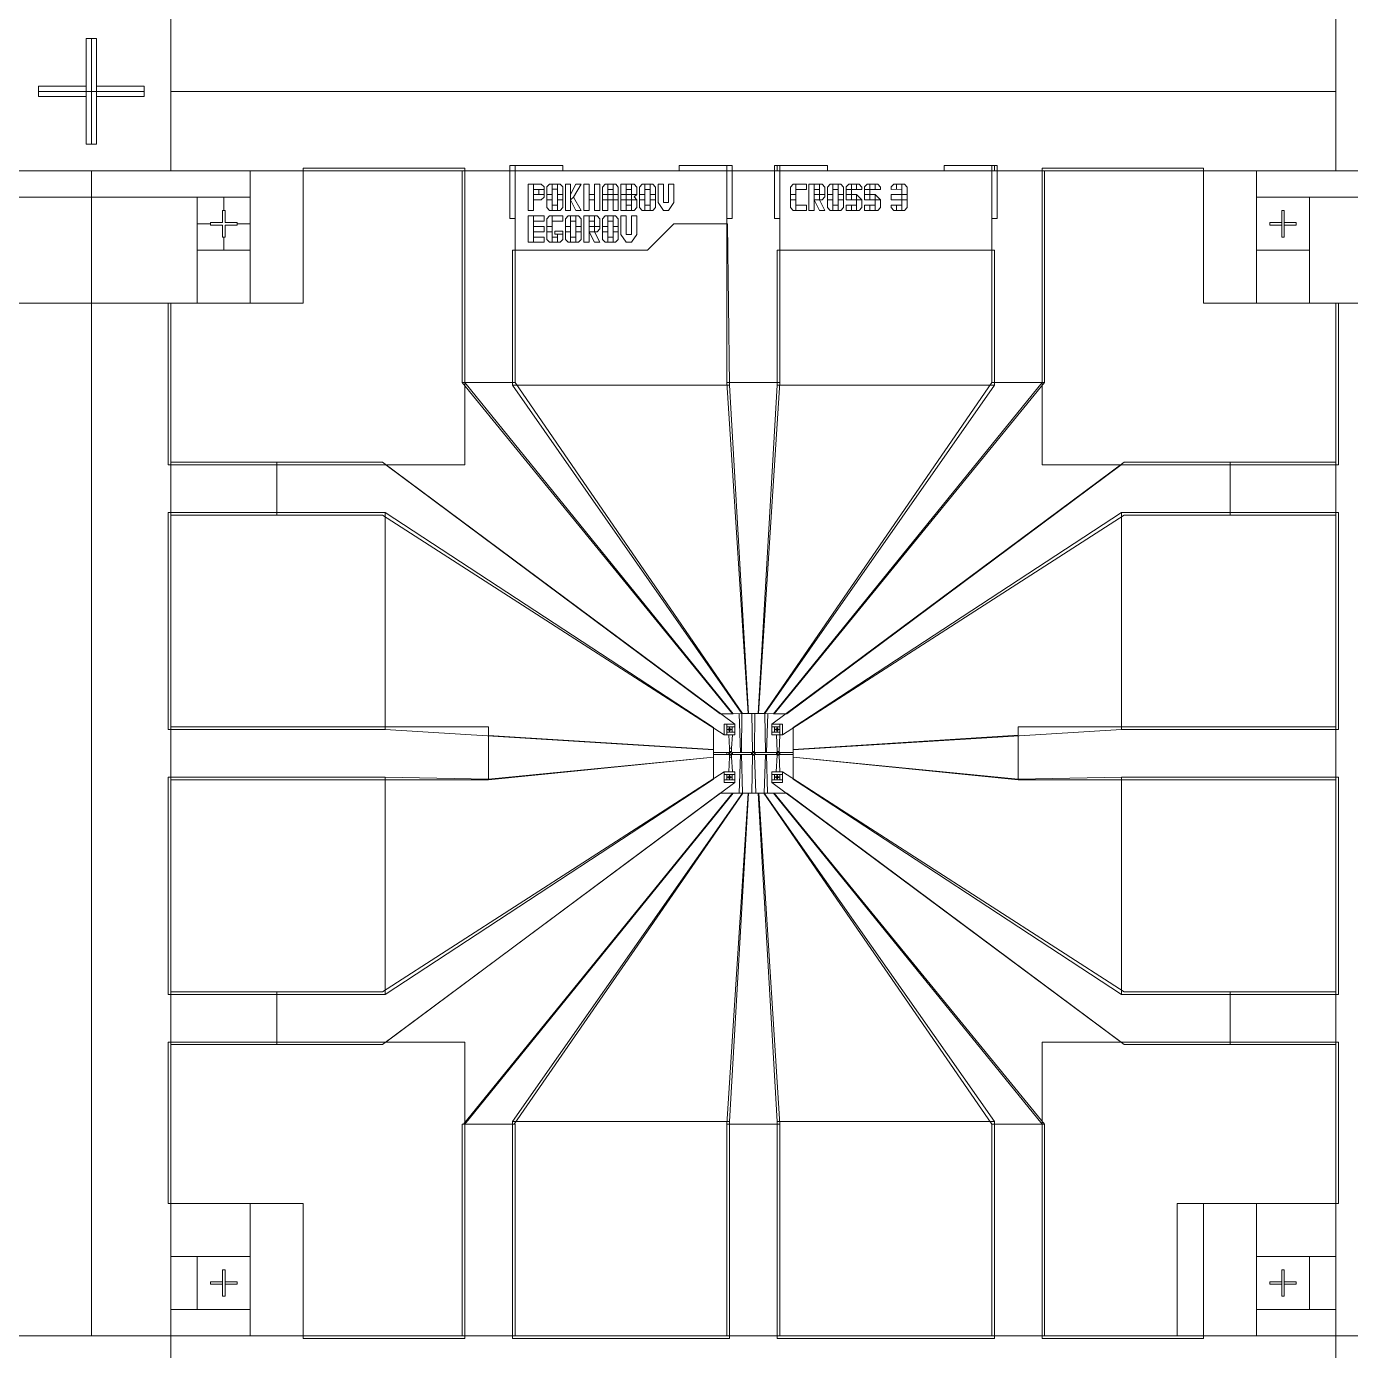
# Model space of a CAD drawing. Header units: millimetres. Extents: x -11355 to -1355, y 1102 to 18602.
# Drawn here: x -6478 to -3978, y 8724 to 11224 of the extents above; entities that cross this region are included whole.
import ezdxf

# ---------------------------------------------------------------- set-up
doc = ezdxf.new("R2010")
doc.units = ezdxf.units.MM
doc.header["$MEASUREMENT"] = 0
doc.layers.add('Etching', color=7, linetype='Continuous')
doc.layers.add('Ohmic', color=7, linetype='Continuous')
doc.layers.add('Mark', color=7, linetype='Continuous', plot=False)

msp = doc.modelspace()

# ---------------------------------------------------------------- linework, layer by layer
at = {"layer": 'Etching', "color": 242, "lineweight": 9}
for points in [[(-6205, 11101.5), (-4005, 11101.5), (-4005, 11251.5), (-6205, 11251.5), (-6205, 11101.5)], [(-6205, 10951.5), (-4005, 10951.5), (-4005, 11101.5), (-6205, 11101.5), (-6205, 10951.5)], [(-6655, 10901.5), (-6355, 10901.5), (-6355, 10951.5), (-6655, 10951.5), (-6655, 10901.5)], [(-6355, 10901.5), (-6055, 10901.5), (-6055, 10951.5), (-6355, 10951.5), (-6355, 10901.5)], [(-6055, 10701.5), (-5955, 10701.5), (-5955, 10951.5), (-6055, 10951.5), (-6055, 10701.5)], [(-5655, 10551.5), (-5555, 10551.5), (-5555, 10951.5), (-5655, 10951.5), (-5655, 10551.5)], [(-5155, 10551.5), (-5055, 10551.5), (-5055, 10951.5), (-5155, 10951.5), (-5155, 10551.5)], [(-4655, 10551.5), (-4555, 10551.5), (-4555, 10951.5), (-4655, 10951.5), (-4655, 10551.5)], [(-4255, 10701.5), (-4155, 10701.5), (-4155, 10951.5), (-4255, 10951.5), (-4255, 10701.5)], [(-4155, 10901.5), (-3855, 10901.5), (-3855, 10951.5), (-4155, 10951.5), (-4155, 10901.5)], [(-6555, 10701.5), (-6355, 10701.5), (-6355, 10901.5), (-6555, 10901.5), (-6555, 10701.5)], [(-6355, 10701.5), (-6155, 10701.5), (-6155, 10901.5), (-6355, 10901.5), (-6355, 10701.5)], [(-4055, 10701.5), (-3855, 10701.5), (-3855, 10901.5), (-4055, 10901.5), (-4055, 10701.5)], [(-6155, 10701.5), (-6055, 10701.5), (-6055, 10801.5), (-6155, 10801.5), (-6155, 10701.5)], [(-4155, 10701.5), (-4055, 10701.5), (-4055, 10801.5), (-4155, 10801.5), (-4155, 10701.5)], [(-6505, 8751.5), (-6355, 8751.5), (-6355, 10701.5), (-6505, 10701.5), (-6505, 8751.5)], [(-6355, 8751.5), (-6205, 8751.5), (-6205, 10701.5), (-6355, 10701.5), (-6355, 8751.5)], [(-4005, 8751.5), (-3855, 8751.5), (-3855, 10701.5), (-4005, 10701.5), (-4005, 8751.5)], [(-5144.303, 9926.332), (-5655, 10551.5), (-5555, 10551.5), (-5125.63, 9926.5), (-5144.303, 9926.332)], [(-5114.921, 9926.501), (-5155, 10551.5), (-5055, 10551.5), (-5095.079, 9926.501), (-5114.921, 9926.501)], [(-5065.697, 9926.332), (-4555, 10551.5), (-4655, 10551.5), (-5084.37, 9926.5), (-5065.697, 9926.332)], [(-6205, 10301.5), (-6005, 10301.5), (-6005, 10401.5), (-6205, 10401.5), (-6205, 10301.5)], [(-5805, 10401.5), (-6005, 10401.5), (-6005, 10301.5), (-5805, 10301.5), (-5160, 9886.5), (-5160, 9906.5), (-5140, 9906.5), (-5805, 10401.5)], [(-4405, 10401.5), (-4205, 10401.5), (-4205, 10301.5), (-4405, 10301.5), (-5050, 9886.5), (-5050, 9906.5), (-5070, 9906.5), (-4405, 10401.5)], [(-4205, 10301.5), (-4005, 10301.5), (-4005, 10401.5), (-4205, 10401.5), (-4205, 10301.5)], [(-5132, 9926.442), (-5126.674, 9926.5), (-5127.692, 9853.416), (-5129.535, 9853.416), (-5132, 9926.442)], [(-5106.911, 9854.819), (-5103.091, 9854.819), (-5102, 9926.501), (-5108, 9926.501), (-5106.911, 9854.819)], [(-5078, 9926.442), (-5083.326, 9926.5), (-5082, 9853.41), (-5080, 9853.41), (-5078, 9926.442)], [(-6205, 9801.5), (-5605, 9801.5), (-5605, 9901.5), (-6205, 9901.5), (-6205, 9801.5)], [(-5160, 9886.5), (-5155, 9886.5), (-5155, 9906.5), (-5160, 9906.5), (-5160, 9886.5)], [(-5155, 9901.5), (-5140, 9901.5), (-5140, 9906.5), (-5155, 9906.5), (-5155, 9901.5)], [(-5145, 9891.5), (-5140, 9891.5), (-5140, 9901.5), (-5145, 9901.5), (-5145, 9891.5)], [(-5070, 9901.5), (-5055, 9901.5), (-5055, 9906.5), (-5070, 9906.5), (-5070, 9901.5)], [(-5070, 9891.5), (-5065, 9891.5), (-5065, 9901.5), (-5070, 9901.5), (-5070, 9891.5)], [(-5055, 9886.5), (-5050, 9886.5), (-5050, 9906.5), (-5055, 9906.5), (-5055, 9886.5)], [(-4605, 9801.5), (-4005, 9801.5), (-4005, 9901.5), (-4605, 9901.5), (-4605, 9801.5)], [(-5180.011, 9858.92), (-5180, 9844.148), (-5605, 9801.5), (-5605, 9885.126), (-5180.011, 9858.92)], [(-5155, 9886.5), (-5140, 9886.5), (-5140, 9891.5), (-5155, 9891.5), (-5155, 9886.5)], [(-5144.656, 9886.499), (-5151.515, 9886.499), (-5149.927, 9861.5), (-5146.107, 9861.5), (-5144.656, 9886.499)], [(-5070, 9886.5), (-5055, 9886.5), (-5055, 9891.5), (-5070, 9891.5), (-5070, 9886.5)], [(-5061.342, 9886.5), (-5055, 9886.5), (-5056.41, 9854.819), (-5060.23, 9854.819), (-5061.342, 9886.5)], [(-5030.001, 9858.687), (-5030.002, 9844.147), (-4605, 9801.5), (-4605, 9886.121), (-5030.001, 9858.687)], [(-5180.011, 9849.591), (-5155.017, 9849.59), (-5155.017, 9853.41), (-5180.011, 9853.411), (-5180.011, 9849.591)], [(-5155.017, 9849.59), (-5151.337, 9849.59), (-5151.337, 9853.41), (-5155.017, 9853.41), (-5155.017, 9849.59)], [(-5151.337, 9849.591), (-5149.43, 9851.497), (-5149.927, 9852.001), (-5151.337, 9853.411), (-5151.337, 9849.591)], [(-5149.927, 9854.819), (-5146.107, 9854.819), (-5146.107, 9861.5), (-5149.927, 9861.5), (-5149.927, 9854.819)], [(-5148.517, 9853.409), (-5148.016, 9852.912), (-5146.107, 9854.819), (-5149.927, 9854.819), (-5148.517, 9853.409)], [(-5149.927, 9848.181), (-5146.107, 9848.181), (-5147.516, 9849.59), (-5148.02, 9850.087), (-5149.927, 9848.181)], [(-5146.107, 9851.001), (-5144.697, 9849.591), (-5144.697, 9853.411), (-5146.606, 9851.501), (-5146.107, 9851.001)], [(-5144.697, 9853.41), (-5108.321, 9853.41), (-5108.321, 9849.59), (-5144.697, 9849.59), (-5144.697, 9853.41)], [(-5108.321, 9849.59), (-5106.413, 9851.498), (-5106.911, 9852), (-5108.321, 9853.41), (-5108.321, 9849.59)], [(-5105.501, 9853.408), (-5105, 9852.911), (-5103.091, 9854.818), (-5106.911, 9854.818), (-5105.501, 9853.408)], [(-5106.911, 9848.18), (-5103.091, 9848.18), (-5104.491, 9849.576), (-5105.01, 9850.095), (-5106.911, 9848.18)], [(-5103.091, 9851), (-5101.681, 9849.59), (-5101.681, 9853.41), (-5103.597, 9851.508), (-5103.091, 9851)], [(-5101.681, 9849.59), (-5061.64, 9849.59), (-5061.64, 9853.41), (-5101.681, 9853.41), (-5101.681, 9849.59)], [(-5061.64, 9853.409), (-5059.73, 9851.5), (-5060.23, 9851), (-5061.64, 9849.59), (-5061.64, 9853.409)], [(-5060.229, 9854.819), (-5058.322, 9852.911), (-5057.82, 9853.409), (-5056.41, 9854.819), (-5060.229, 9854.819)], [(-5058.816, 9849.585), (-5060.226, 9848.176), (-5056.406, 9848.176), (-5058.317, 9850.086), (-5058.816, 9849.585)], [(-5056.41, 9852), (-5056.907, 9851.499), (-5055, 9849.59), (-5055, 9853.41), (-5056.41, 9852)], [(-5030.001, 9849.584), (-5055, 9849.59), (-5055, 9853.41), (-5030.002, 9853.41), (-5030.001, 9849.584)], [(-5144.656, 9816.5), (-5151.515, 9816.5), (-5149.927, 9844.5), (-5146.107, 9844.5), (-5144.656, 9816.5)], [(-5146.107, 9844.5), (-5149.927, 9844.5), (-5149.927, 9848.18), (-5146.107, 9848.18), (-5146.107, 9844.5)], [(-5131.605, 9776.56), (-5125.63, 9776.5), (-5127.494, 9849.587), (-5129.425, 9849.587), (-5131.605, 9776.56)], [(-5106.911, 9848.18), (-5103.091, 9848.18), (-5100.511, 9776.501), (-5108.032, 9776.501), (-5106.911, 9848.18)], [(-5078.249, 9776.561), (-5084.37, 9776.5), (-5082, 9849.589), (-5079.999, 9849.59), (-5078.249, 9776.561)], [(-5061.711, 9816.5), (-5055.034, 9816.5), (-5056.41, 9848.18), (-5060.23, 9848.18), (-5061.711, 9816.5)], [(-5805, 9301.5), (-6005, 9301.5), (-6005, 9401.5), (-5805, 9401.5), (-5160, 9816.5), (-5160, 9796.5), (-5140, 9796.5), (-5805, 9301.5)], [(-5160, 9811.5), (-5140, 9811.5), (-5140, 9816.5), (-5160, 9816.5), (-5160, 9811.5)], [(-5160, 9801.5), (-5155, 9801.5), (-5155, 9811.5), (-5160, 9811.5), (-5160, 9801.5)], [(-5160, 9796.5), (-5140, 9796.5), (-5140, 9801.5), (-5160, 9801.5), (-5160, 9796.5)], [(-5145, 9801.5), (-5140, 9801.5), (-5140, 9811.5), (-5145, 9811.5), (-5145, 9801.5)], [(-5070, 9811.5), (-5050, 9811.5), (-5050, 9816.5), (-5070, 9816.5), (-5070, 9811.5)], [(-4405, 9301.5), (-4205, 9301.5), (-4205, 9401.5), (-4405, 9401.5), (-5050, 9816.5), (-5050, 9796.5), (-5070, 9796.5), (-4405, 9301.5)], [(-5070, 9801.5), (-5065, 9801.5), (-5065, 9811.5), (-5070, 9811.5), (-5070, 9801.5)], [(-5070, 9796.5), (-5050, 9796.5), (-5050, 9801.5), (-5070, 9801.5), (-5070, 9796.5)], [(-5055, 9801.5), (-5050, 9801.5), (-5050, 9811.5), (-5055, 9811.5), (-5055, 9801.5)], [(-5144.303, 9776.668), (-5652.605, 9151.5), (-5556.832, 9151.5), (-5124.63, 9776.5), (-5144.303, 9776.668)], [(-5115, 9776.5), (-5155, 9151.5), (-5055, 9151.5), (-5095, 9776.501), (-5115, 9776.5)], [(-5065.697, 9776.668), (-4555, 9151.5), (-4655, 9151.5), (-5085.37, 9776.5), (-5065.697, 9776.668)], [(-6205, 9301.5), (-6005, 9301.5), (-6005, 9401.5), (-6205, 9401.5), (-6205, 9301.5)], [(-4205, 9301.5), (-4005, 9301.5), (-4005, 9401.5), (-4205, 9401.5), (-4205, 9301.5)], [(-5655, 8751.5), (-5555, 8751.5), (-5555, 9151.5), (-5655, 9151.5), (-5655, 8751.5)], [(-5155, 8751.5), (-5055, 8751.5), (-5055, 9151.5), (-5155, 9151.5), (-5155, 8751.5)], [(-4655, 8751.5), (-4555, 8751.5), (-4555, 9151.5), (-4655, 9151.5), (-4655, 8751.5)], [(-6205, 8901.5), (-6055, 8901.5), (-6055, 9001.5), (-6205, 9001.5), (-6205, 8901.5)], [(-6055, 8751.5), (-5955, 8751.5), (-5955, 9001.5), (-6055, 9001.5), (-6055, 8751.5)], [(-4305, 8751.5), (-4155, 8751.5), (-4155, 9001.5), (-4305, 9001.5), (-4305, 8751.5)], [(-4155, 8901.5), (-4005, 8901.5), (-4005, 9001.5), (-4155, 9001.5), (-4155, 8901.5)], [(-6205, 8801.5), (-6155, 8801.5), (-6155, 8901.5), (-6205, 8901.5), (-6205, 8801.5)], [(-4055, 8801.5), (-4005, 8801.5), (-4005, 8901.5), (-4055, 8901.5), (-4055, 8801.5)], [(-6205, 8751.5), (-6055, 8751.5), (-6055, 8801.5), (-6205, 8801.5), (-6205, 8751.5)], [(-4155, 8751.5), (-4005, 8751.5), (-4005, 8801.5), (-4155, 8801.5), (-4155, 8751.5)], [(-6205, 8601.5), (-4005, 8601.5), (-4005, 8751.5), (-6205, 8751.5), (-6205, 8601.5)]]:
    msp.add_lwpolyline(points, dxfattribs=at)
at = {"layer": 'Mark', "color": 250, "lineweight": 9}
for points in [[(-6155, 10901.5), (-6105, 10901.5), (-6105, 10876.5), (-6107.5, 10876.5), (-6107.5, 10854), (-6130, 10854), (-6130, 10851.5), (-6155, 10851.5), (-6155, 10901.5)], [(-6055, 10901.5), (-6105, 10901.5), (-6105, 10876.5), (-6102.5, 10876.5), (-6102.5, 10854), (-6080, 10854), (-6080, 10851.5), (-6055, 10851.5), (-6055, 10901.5)], [(-6155, 10801.5), (-6105, 10801.5), (-6105, 10826.5), (-6107.5, 10826.5), (-6107.5, 10849), (-6130, 10849), (-6130, 10851.5), (-6155, 10851.5), (-6155, 10801.5)], [(-6055, 10801.5), (-6105, 10801.5), (-6105, 10826.5), (-6102.5, 10826.5), (-6102.5, 10849), (-6080, 10849), (-6080, 10851.5), (-6055, 10851.5), (-6055, 10801.5)]]:
    msp.add_lwpolyline(points, dxfattribs=at)
at = {"layer": 'Ohmic', "color": 114, "lineweight": 9}
for points in [[(-6365, 11101.5), (-6355, 11101.5), (-6355, 11201.5), (-6365, 11201.5), (-6365, 11101.5)], [(-6355, 11101.5), (-6345, 11101.5), (-6345, 11201.5), (-6355, 11201.5), (-6355, 11101.5)], [(-6455, 11111.5), (-6455, 11101.5), (-6365, 11101.5), (-6365, 11111.5), (-6455, 11111.5)], [(-6455, 11091.5), (-6455, 11101.5), (-6365, 11101.5), (-6365, 11091.5), (-6455, 11091.5)], [(-6365, 11001.5), (-6355, 11001.5), (-6355, 11101.5), (-6365, 11101.5), (-6365, 11001.5)], [(-6355, 11001.5), (-6345, 11001.5), (-6345, 11101.5), (-6355, 11101.5), (-6355, 11001.5)], [(-6255, 11111.5), (-6255, 11101.5), (-6345, 11101.5), (-6345, 11111.5), (-6255, 11111.5)], [(-6255, 11091.5), (-6255, 11101.5), (-6345, 11101.5), (-6345, 11091.5), (-6255, 11091.5)], [(-6210, 10396.5), (-5650, 10396.5), (-5650, 10956.5), (-5955, 10956.5), (-5955, 10701.5), (-6210, 10701.5), (-6210, 10396.5)], [(-5565, 10861.5), (-5555, 10861.5), (-5555, 10961.5), (-5565, 10961.5), (-5565, 10861.5)], [(-5465, 10951.5), (-5465, 10961.5), (-5555, 10961.5), (-5555, 10951.5), (-5465, 10951.5)], [(-5245, 10951.5), (-5245, 10961.5), (-5155, 10961.5), (-5155, 10951.5), (-5245, 10951.5)], [(-5155, 10861.5), (-5145, 10861.5), (-5145, 10961.5), (-5155, 10961.5), (-5155, 10861.5)], [(-5065, 10861.5), (-5055, 10861.5), (-5055, 10961.5), (-5065, 10961.5), (-5065, 10861.5)], [(-4965, 10951.5), (-4965, 10961.5), (-5060, 10961.5), (-5060, 10951.5), (-4965, 10951.5)], [(-4745, 10951.5), (-4745, 10961.5), (-4650, 10961.5), (-4650, 10951.5), (-4745, 10951.5)], [(-4655, 10861.5), (-4645, 10861.5), (-4645, 10961.5), (-4655, 10961.5), (-4655, 10861.5)], [(-4000, 10396.5), (-4560, 10396.5), (-4560, 10956.5), (-4255, 10956.5), (-4255, 10701.5), (-4000, 10701.5), (-4000, 10396.5)], [(-5530, 10876.5), (-5520, 10876.5), (-5520, 10926.5), (-5530, 10926.5), (-5530, 10876.5)], [(-5520, 10926.5), (-5520, 10916.5), (-5500, 10916.5), (-5500, 10921.484), (-5505.597, 10926.5), (-5520, 10926.5)], [(-5495, 10906.516), (-5485, 10906.516), (-5485, 10926.516), (-5489.984, 10926.516), (-5495, 10920.919), (-5495, 10906.516)], [(-5485, 10916.516), (-5475, 10916.516), (-5475, 10926.516), (-5485, 10926.516), (-5485, 10916.516)], [(-5465, 10906.516), (-5475, 10906.516), (-5475, 10926.516), (-5470.016, 10926.516), (-5465, 10920.919), (-5465, 10906.516)], [(-5460, 10876.5), (-5450, 10876.5), (-5450, 10926.5), (-5460, 10926.5), (-5460, 10876.5)], [(-5450, 10906.5), (-5440, 10926.5), (-5430, 10926.5), (-5444.433, 10901.5), (-5450, 10896.5), (-5450, 10906.5)], [(-5425, 10876.5), (-5415, 10876.5), (-5415, 10926.5), (-5425, 10926.5), (-5425, 10876.5)], [(-5405, 10876.5), (-5395, 10876.5), (-5395, 10926.5), (-5405, 10926.5), (-5405, 10876.5)], [(-5390, 10906.5), (-5380, 10906.5), (-5380, 10926.5), (-5384.984, 10926.5), (-5390, 10920.903), (-5390, 10906.5)], [(-5380, 10916.5), (-5370, 10916.5), (-5370, 10926.5), (-5380, 10926.5), (-5380, 10916.5)], [(-5360, 10906.5), (-5370, 10906.5), (-5370, 10926.5), (-5365.016, 10926.5), (-5360, 10920.903), (-5360, 10906.5)], [(-5355, 10906.5), (-5345, 10906.5), (-5345, 10926.5), (-5355, 10926.5), (-5355, 10906.5)], [(-5345, 10916.5), (-5335, 10916.5), (-5335, 10926.5), (-5345, 10926.5), (-5345, 10916.5)], [(-5325, 10906.5), (-5335, 10906.5), (-5335, 10926.5), (-5330.016, 10926.5), (-5325, 10920.903), (-5325, 10906.5)], [(-5320, 10906.5), (-5310, 10906.5), (-5310, 10926.5), (-5314.984, 10926.5), (-5320, 10920.903), (-5320, 10906.5)], [(-5310, 10916.5), (-5300, 10916.5), (-5300, 10926.5), (-5310, 10926.5), (-5310, 10916.5)], [(-5290, 10906.5), (-5300, 10906.5), (-5300, 10926.5), (-5295.016, 10926.5), (-5290, 10920.903), (-5290, 10906.5)], [(-5265, 10876.5), (-5275, 10876.5), (-5285, 10891.405), (-5285, 10926.5), (-5275, 10926.5), (-5275, 10891.405), (-5265, 10891.405), (-5265, 10926.5), (-5255, 10926.5), (-5255, 10891.405), (-5265, 10876.5)], [(-5035, 10906.5), (-5025, 10906.5), (-5025, 10926.5), (-5029.984, 10926.5), (-5035, 10920.903), (-5035, 10906.5)], [(-5025, 10916.5), (-5005, 10916.5), (-5005, 10926.5), (-5025, 10926.5), (-5025, 10916.5)], [(-5000, 10876.5), (-4990, 10876.5), (-4990, 10926.5), (-5000, 10926.5), (-5000, 10876.5)], [(-4990, 10926.5), (-4980, 10926.5), (-4980, 10916.5), (-4990, 10916.5), (-4990, 10926.5)], [(-4970, 10906.5), (-4980, 10906.5), (-4980, 10926.5), (-4975.016, 10926.5), (-4970, 10920.903), (-4970, 10906.5)], [(-4965, 10906.5), (-4955, 10906.5), (-4955, 10926.5), (-4959.984, 10926.5), (-4965, 10920.903), (-4965, 10906.5)], [(-4955, 10916.5), (-4945, 10916.5), (-4945, 10926.5), (-4955, 10926.5), (-4955, 10916.5)], [(-4935, 10906.5), (-4945, 10906.5), (-4945, 10926.5), (-4940.016, 10926.5), (-4935, 10920.903), (-4935, 10906.5)], [(-4929.975, 10916.5), (-4920, 10916.536), (-4920, 10926.536), (-4924.984, 10926.536), (-4930, 10920.939), (-4929.975, 10916.5)], [(-4920, 10916.5), (-4910, 10916.5), (-4910, 10926.5), (-4920, 10926.5), (-4920, 10916.5)], [(-4900.025, 10916.464), (-4910, 10916.5), (-4910, 10926.5), (-4905.016, 10926.5), (-4900, 10920.903), (-4900.025, 10916.464)], [(-4894.975, 10916.5), (-4885, 10916.536), (-4885, 10926.536), (-4889.984, 10926.536), (-4895, 10920.939), (-4894.975, 10916.5)], [(-4885, 10916.5), (-4875, 10916.5), (-4875, 10926.5), (-4885, 10926.5), (-4885, 10916.5)], [(-4865.025, 10916.464), (-4875, 10916.5), (-4875, 10926.5), (-4870.016, 10926.5), (-4865, 10920.903), (-4865.025, 10916.464)], [(-4844.542, 10916.5), (-4834.567, 10916.536), (-4834.567, 10926.536), (-4839.551, 10926.536), (-4844.567, 10920.939), (-4844.542, 10916.5)], [(-4824.542, 10926.5), (-4834.567, 10926.536), (-4834.567, 10916.536), (-4824.542, 10916.5), (-4824.542, 10926.5)], [(-4814.542, 10906.5), (-4824.542, 10906.5), (-4824.542, 10926.5), (-4819.558, 10926.5), (-4814.542, 10920.903), (-4814.542, 10906.5)], [(-5520, 10896.5), (-5520, 10906.5), (-5500, 10906.5), (-5500, 10901.516), (-5505.597, 10896.5), (-5520, 10896.5)], [(-5510, 10906.5), (-5510, 10916.5), (-5500, 10916.5), (-5500, 10906.5), (-5510, 10906.5)], [(-5495, 10896.516), (-5485, 10896.516), (-5485, 10906.516), (-5495, 10906.516), (-5495, 10896.516)], [(-5475, 10896.516), (-5465, 10896.516), (-5465, 10906.516), (-5475, 10906.516), (-5475, 10896.516)], [(-5450, 10896.5), (-5440, 10876.5), (-5430, 10876.5), (-5444.433, 10901.5), (-5450, 10896.5)], [(-5415, 10896.5), (-5405, 10896.5), (-5405, 10906.5), (-5415, 10906.5), (-5415, 10896.5)], [(-5390, 10896.5), (-5380, 10896.5), (-5380, 10906.5), (-5390, 10906.5), (-5390, 10896.5)], [(-5380, 10896.5), (-5370, 10896.5), (-5370, 10906.5), (-5380, 10906.5), (-5380, 10896.5)], [(-5370, 10896.5), (-5360, 10896.5), (-5360, 10906.5), (-5370, 10906.5), (-5370, 10896.5)], [(-5355, 10896.5), (-5345, 10896.5), (-5345, 10906.5), (-5355, 10906.5), (-5355, 10896.5)], [(-5345, 10896.5), (-5335, 10896.5), (-5335, 10906.5), (-5345, 10906.5), (-5345, 10896.5)], [(-5335, 10906.5), (-5325, 10906.5), (-5330, 10902.206), (-5325, 10896.5), (-5335, 10896.5), (-5335, 10906.5)], [(-5320, 10896.5), (-5310, 10896.5), (-5310, 10906.5), (-5320, 10906.5), (-5320, 10896.5)], [(-5300, 10896.5), (-5290, 10896.5), (-5290, 10906.5), (-5300, 10906.5), (-5300, 10896.5)], [(-5035, 10896.5), (-5025, 10896.5), (-5025, 10906.5), (-5035, 10906.5), (-5035, 10896.5)], [(-4990, 10906.5), (-4980, 10906.5), (-4980, 10896.5), (-4990, 10896.5), (-4990, 10906.5)], [(-4970.025, 10906.536), (-4980, 10906.5), (-4980, 10896.5), (-4975.016, 10896.5), (-4970, 10902.097), (-4970.025, 10906.536)], [(-4965, 10896.5), (-4955, 10896.5), (-4955, 10906.5), (-4965, 10906.5), (-4965, 10896.5)], [(-4945, 10896.5), (-4935, 10896.5), (-4935, 10906.5), (-4945, 10906.5), (-4945, 10896.5)], [(-4930, 10906.5), (-4920, 10906.5), (-4920, 10916.5), (-4930, 10916.5), (-4930, 10906.5)], [(-4930, 10896.5), (-4920, 10896.5), (-4920, 10906.5), (-4930, 10906.5), (-4930, 10896.5)], [(-4920, 10896.5), (-4910, 10896.5), (-4910, 10906.5), (-4920, 10906.5), (-4920, 10896.5)], [(-4910, 10906.5), (-4905, 10901.5), (-4900, 10896.5), (-4910, 10896.5), (-4910, 10906.5)], [(-4895, 10906.5), (-4885, 10906.5), (-4885, 10916.5), (-4895, 10916.5), (-4895, 10906.5)], [(-4895, 10896.5), (-4885, 10896.5), (-4885, 10906.5), (-4895, 10906.5), (-4895, 10896.5)], [(-4885, 10896.5), (-4875, 10896.5), (-4875, 10906.5), (-4885, 10906.5), (-4885, 10896.5)], [(-4875, 10906.5), (-4870, 10901.5), (-4865, 10896.5), (-4875, 10896.5), (-4875, 10906.5)], [(-4844.542, 10896.5), (-4824.542, 10896.5), (-4824.542, 10906.5), (-4844.542, 10906.5), (-4844.542, 10896.5)], [(-4824.542, 10896.5), (-4814.542, 10896.5), (-4814.542, 10906.5), (-4824.542, 10906.5), (-4824.542, 10896.5)], [(-5495, 10896.516), (-5485, 10896.516), (-5485, 10876.516), (-5489.984, 10876.516), (-5495, 10882.113), (-5495, 10896.516)], [(-5485, 10876.516), (-5475, 10876.516), (-5475, 10886.516), (-5485, 10886.516), (-5485, 10876.516)], [(-5465, 10896.516), (-5475, 10896.516), (-5475, 10876.516), (-5470.016, 10876.516), (-5465, 10882.113), (-5465, 10896.516)], [(-5390, 10896.5), (-5380, 10896.5), (-5380, 10876.5), (-5390, 10876.5), (-5390, 10896.5)], [(-5360, 10896.5), (-5370, 10896.5), (-5370, 10876.5), (-5360, 10876.5), (-5360, 10896.5)], [(-5355, 10896.5), (-5345, 10896.5), (-5345, 10876.5), (-5355, 10876.5), (-5355, 10896.5)], [(-5345, 10876.5), (-5335, 10876.5), (-5335, 10886.5), (-5345, 10886.5), (-5345, 10876.5)], [(-5325, 10896.5), (-5335, 10896.5), (-5335, 10876.5), (-5330.016, 10876.5), (-5325, 10882.097), (-5325, 10896.5)], [(-5320, 10896.5), (-5310, 10896.5), (-5310, 10876.5), (-5314.984, 10876.5), (-5320, 10882.097), (-5320, 10896.5)], [(-5310, 10876.5), (-5300, 10876.5), (-5300, 10886.5), (-5310, 10886.5), (-5310, 10876.5)], [(-5290, 10896.5), (-5300, 10896.5), (-5300, 10876.5), (-5295.016, 10876.5), (-5290, 10882.097), (-5290, 10896.5)], [(-5035, 10896.5), (-5025, 10896.5), (-5025, 10876.5), (-5029.984, 10876.5), (-5035, 10882.097), (-5035, 10896.5)], [(-5025, 10876.5), (-5005, 10876.5), (-5005, 10886.5), (-5025, 10886.5), (-5025, 10876.5)], [(-4990, 10896.5), (-4980, 10876.5), (-4970.012, 10876.556), (-4980, 10896.5), (-4990, 10896.5)], [(-4965, 10896.5), (-4955, 10896.5), (-4955, 10876.5), (-4959.984, 10876.5), (-4965, 10882.097), (-4965, 10896.5)], [(-4955, 10876.5), (-4945, 10876.5), (-4945, 10886.5), (-4955, 10886.5), (-4955, 10876.5)], [(-4935, 10896.5), (-4945, 10896.5), (-4945, 10876.5), (-4940.016, 10876.5), (-4935, 10882.097), (-4935, 10896.5)], [(-4930, 10886.5), (-4920, 10886.5), (-4920, 10876.5), (-4930, 10876.5), (-4930, 10886.5)], [(-4920, 10876.5), (-4910, 10876.5), (-4910, 10886.5), (-4920, 10886.5), (-4920, 10876.5)], [(-4900, 10896.5), (-4910, 10896.5), (-4910, 10876.5), (-4905.016, 10876.5), (-4900, 10882.097), (-4900, 10896.5)], [(-4895, 10886.5), (-4885, 10886.5), (-4885, 10876.5), (-4895, 10876.5), (-4895, 10886.5)], [(-4885, 10876.5), (-4875, 10876.5), (-4875, 10886.5), (-4885, 10886.5), (-4885, 10876.5)], [(-4865, 10896.5), (-4875, 10896.5), (-4875, 10876.5), (-4870.016, 10876.5), (-4865, 10882.097), (-4865, 10896.5)], [(-4844.542, 10886.536), (-4834.567, 10886.5), (-4834.567, 10876.5), (-4839.551, 10876.5), (-4844.567, 10882.097), (-4844.542, 10886.536)], [(-4824.542, 10886.5), (-4834.567, 10886.5), (-4834.542, 10876.5), (-4824.542, 10876.5), (-4824.542, 10886.5)], [(-4814.542, 10896.5), (-4824.542, 10896.5), (-4824.542, 10876.5), (-4819.558, 10876.5), (-4814.542, 10882.097), (-4814.542, 10896.5)], [(-4107.5, 10826.5), (-4102.5, 10826.5), (-4102.5, 10876.5), (-4107.5, 10876.5), (-4107.5, 10826.5)], [(-5560, 10546.5), (-5150, 10546.5), (-5154, 10851.5), (-5255, 10851.5), (-5305, 10801.5), (-5560, 10801.5), (-5560, 10546.5)], [(-5530, 10816.484), (-5520, 10816.484), (-5520, 10866.484), (-5530, 10866.484), (-5530, 10816.484)], [(-5520, 10856.484), (-5500, 10856.484), (-5500, 10866.484), (-5520, 10866.484), (-5520, 10856.484)], [(-5495.038, 10846.484), (-5485.038, 10846.484), (-5485.038, 10866.484), (-5490.022, 10866.484), (-5495.038, 10860.887), (-5495.038, 10846.484)], [(-5485.038, 10856.484), (-5465.038, 10856.484), (-5465.038, 10866.484), (-5485.038, 10866.484), (-5485.038, 10856.484)], [(-5460.032, 10846.484), (-5450.032, 10846.484), (-5450.032, 10866.484), (-5455.016, 10866.484), (-5460.032, 10860.887), (-5460.032, 10846.484)], [(-5450.032, 10856.484), (-5440.032, 10856.484), (-5440.032, 10866.484), (-5450.032, 10866.484), (-5450.032, 10856.484)], [(-5430.032, 10846.484), (-5440.032, 10846.484), (-5440.032, 10866.484), (-5435.048, 10866.484), (-5430.032, 10860.887), (-5430.032, 10846.484)], [(-5425.038, 10816.484), (-5415.038, 10816.484), (-5415.038, 10866.484), (-5425.038, 10866.484), (-5425.038, 10816.484)], [(-5415.038, 10866.484), (-5405.038, 10866.484), (-5405.038, 10856.484), (-5415.038, 10856.484), (-5415.038, 10866.484)], [(-5395.038, 10846.484), (-5405.038, 10846.484), (-5405.038, 10866.484), (-5400.054, 10866.484), (-5395.038, 10860.887), (-5395.038, 10846.484)], [(-5390.038, 10846.484), (-5380.038, 10846.484), (-5380.038, 10866.484), (-5385.022, 10866.484), (-5390.038, 10860.887), (-5390.038, 10846.484)], [(-5380.038, 10856.484), (-5370.038, 10856.484), (-5370.038, 10866.484), (-5380.038, 10866.484), (-5380.038, 10856.484)], [(-5360.038, 10846.484), (-5370.038, 10846.484), (-5370.038, 10866.484), (-5365.054, 10866.484), (-5360.038, 10860.887), (-5360.038, 10846.484)], [(-5335.038, 10816.484), (-5345.038, 10816.484), (-5355.038, 10831.389), (-5355.038, 10866.484), (-5345.038, 10866.484), (-5345.038, 10831.389), (-5335.038, 10831.389), (-5335.038, 10866.484), (-5325.038, 10866.484), (-5325.038, 10831.389), (-5335.038, 10816.484)], [(-4130, 10854), (-4130, 10849), (-4107.5, 10849), (-4107.5, 10854), (-4130, 10854)], [(-4080, 10854), (-4080, 10849), (-4102.5, 10849), (-4102.5, 10854), (-4080, 10854)], [(-5520, 10836.484), (-5500, 10836.484), (-5500, 10846.484), (-5520, 10846.484), (-5520, 10836.484)], [(-5520, 10816.484), (-5500, 10816.484), (-5500, 10826.484), (-5520, 10826.484), (-5520, 10816.484)], [(-5495.038, 10836.484), (-5485.038, 10836.484), (-5485.038, 10846.484), (-5495.038, 10846.484), (-5495.038, 10836.484)], [(-5495.038, 10836.484), (-5485.038, 10836.484), (-5485.038, 10816.484), (-5490.022, 10816.484), (-5495.038, 10822.081), (-5495.038, 10836.484)], [(-5485.038, 10826.484), (-5475.038, 10826.484), (-5475.038, 10816.484), (-5485.038, 10816.484), (-5485.038, 10826.484)], [(-5465.05, 10837.766), (-5465.056, 10831.613), (-5479.677, 10831.673), (-5479.677, 10837.766), (-5475.038, 10837.766), (-5465.05, 10837.766)], [(-5465.056, 10831.613), (-5475.038, 10831.674), (-5475.038, 10816.484), (-5470.054, 10816.484), (-5465.038, 10822.081), (-5465.056, 10831.613)], [(-5460.032, 10836.484), (-5450.032, 10836.484), (-5450.032, 10846.484), (-5460.032, 10846.484), (-5460.032, 10836.484)], [(-5460.032, 10836.484), (-5450.032, 10836.484), (-5450.032, 10816.484), (-5455.016, 10816.484), (-5460.032, 10822.081), (-5460.032, 10836.484)], [(-5450.032, 10816.484), (-5440.032, 10816.484), (-5440.032, 10826.484), (-5450.032, 10826.484), (-5450.032, 10816.484)], [(-5440.032, 10836.484), (-5430.032, 10836.484), (-5430.032, 10846.484), (-5440.032, 10846.484), (-5440.032, 10836.484)], [(-5430.032, 10836.484), (-5440.032, 10836.484), (-5440.032, 10816.484), (-5435.048, 10816.484), (-5430.032, 10822.081), (-5430.032, 10836.484)], [(-5415.038, 10846.484), (-5405.038, 10846.484), (-5405.038, 10836.484), (-5415.038, 10836.484), (-5415.038, 10846.484)], [(-5415.038, 10836.484), (-5405.038, 10816.484), (-5395.05, 10816.54), (-5405.038, 10836.484), (-5415.038, 10836.484)], [(-5395.063, 10846.52), (-5405.038, 10846.484), (-5405.038, 10836.484), (-5400.054, 10836.484), (-5395.038, 10842.081), (-5395.063, 10846.52)], [(-5390.038, 10836.484), (-5380.038, 10836.484), (-5380.038, 10846.484), (-5390.038, 10846.484), (-5390.038, 10836.484)], [(-5390.038, 10836.484), (-5380.038, 10836.484), (-5380.038, 10816.484), (-5385.022, 10816.484), (-5390.038, 10822.081), (-5390.038, 10836.484)], [(-5380.038, 10816.484), (-5370.038, 10816.484), (-5370.038, 10826.484), (-5380.038, 10826.484), (-5380.038, 10816.484)], [(-5370.038, 10836.484), (-5360.038, 10836.484), (-5360.038, 10846.484), (-5370.038, 10846.484), (-5370.038, 10836.484)], [(-5360.038, 10836.484), (-5370.038, 10836.484), (-5370.038, 10816.484), (-5365.054, 10816.484), (-5360.038, 10822.081), (-5360.038, 10836.484)], [(-5060, 10546.5), (-4650, 10546.5), (-4650, 10801.5), (-5060, 10801.5), (-5060, 10546.5)], [(-5799.282, 10396.5), (-5650, 10396.5), (-5650, 10551.496), (-5143.303, 9926.332), (-5167.855, 9926.332), (-5799.282, 10396.5)], [(-4410.718, 10396.5), (-4560, 10396.5), (-4560, 10551.496), (-5066.697, 9926.332), (-5042.145, 9926.332), (-4410.718, 10396.5)], [(-5126.676, 9926.5), (-5560, 10546.5), (-5150, 10546.5), (-5113.921, 9926.501), (-5126.676, 9926.5)], [(-5083.324, 9926.5), (-4650, 10546.5), (-5060, 10546.5), (-5096.079, 9926.501), (-5083.324, 9926.5)], [(-6210, 9896.5), (-5800, 9896.5), (-5800, 10306.5), (-6210, 10306.5), (-6210, 9896.5)], [(-5800, 9896.5), (-5800, 10306.5), (-5180, 9900.368), (-5180.012, 9858.5), (-5800, 9896.5)], [(-4410, 9896.5), (-4410, 10306.5), (-5030, 9900.368), (-5030.001, 9858.5), (-4410, 9896.5)], [(-4410, 9896.5), (-4000, 9896.5), (-4000, 10306.5), (-4410, 10306.5), (-4410, 9896.5)], [(-5153, 9896), (-5153, 9897), (-5150.5, 9897), (-5150.5, 9896), (-5153, 9896)], [(-5150.5, 9893.5), (-5149.5, 9893.5), (-5149.5, 9899.5), (-5150.5, 9899.5), (-5150.5, 9893.5)], [(-5149.5, 9896), (-5149.5, 9897), (-5147, 9897), (-5147, 9896), (-5149.5, 9896)], [(-5060.5, 9896), (-5060.5, 9897), (-5063, 9897), (-5063, 9896), (-5060.5, 9896)], [(-5060.5, 9893.5), (-5059.5, 9893.5), (-5059.5, 9899.5), (-5060.5, 9899.5), (-5060.5, 9893.5)], [(-5057, 9896), (-5057, 9897), (-5059.5, 9897), (-5059.5, 9896), (-5057, 9896)], [(-5800, 9396.5), (-5800, 9568.954), (-5800, 9806.5), (-5605, 9802.5), (-5180, 9844.5), (-5180, 9802.668), (-5800, 9396.5)], [(-4410, 9396.5), (-4410, 9568.954), (-4410, 9806.5), (-4605, 9802.5), (-5030.002, 9844.5), (-5030, 9802.668), (-4410, 9396.5)], [(-6210, 9396.5), (-5800, 9396.5), (-5800, 9806.5), (-6210, 9806.5), (-6210, 9396.5)], [(-5153, 9806), (-5153, 9807), (-5150.5, 9807), (-5150.5, 9806), (-5153, 9806)], [(-5150.5, 9803.5), (-5149.5, 9803.5), (-5149.5, 9809.5), (-5150.5, 9809.5), (-5150.5, 9803.5)], [(-5149.5, 9806), (-5149.5, 9807), (-5147, 9807), (-5147, 9806), (-5149.5, 9806)], [(-5060.5, 9806), (-5060.5, 9807), (-5063, 9807), (-5063, 9806), (-5060.5, 9806)], [(-5060.5, 9803.5), (-5059.5, 9803.5), (-5059.5, 9809.5), (-5060.5, 9809.5), (-5060.5, 9803.5)], [(-5057, 9806), (-5057, 9807), (-5059.5, 9807), (-5059.5, 9806), (-5057, 9806)], [(-4410, 9396.5), (-4000, 9396.5), (-4000, 9806.5), (-4410, 9806.5), (-4410, 9396.5)], [(-5799.282, 9306.5), (-5650, 9306.5), (-5650, 9151.504), (-5143.303, 9776.668), (-5167.855, 9776.668), (-5799.282, 9306.5)], [(-5150, 9156.5), (-5560, 9156.5), (-5125.63, 9776.5), (-5114, 9776.5), (-5150, 9156.5)], [(-5060, 9156.5), (-4650, 9156.5), (-5084.37, 9776.5), (-5096, 9776.5), (-5060, 9156.5)], [(-4410.718, 9306.5), (-4560, 9306.5), (-4560, 9151.504), (-5066.697, 9776.668), (-5042.145, 9776.668), (-4410.718, 9306.5)], [(-6210, 9306.5), (-5650, 9306.5), (-5650, 8746.5), (-5955, 8746.5), (-5955, 9001.5), (-6210, 9001.5), (-6210, 9306.5)], [(-4000, 9306.5), (-4560, 9306.5), (-4560, 8746.5), (-4255, 8746.5), (-4255, 9001.5), (-4000, 9001.5), (-4000, 9306.5)], [(-5560, 8746.5), (-5150, 8746.5), (-5150, 9156.5), (-5560, 9156.5), (-5560, 8746.5)], [(-5060, 8746.5), (-4650, 8746.5), (-4650, 9156.5), (-5060, 9156.5), (-5060, 8746.5)], [(-6107.5, 8826.5), (-6102.5, 8826.5), (-6102.5, 8876.5), (-6107.5, 8876.5), (-6107.5, 8826.5)], [(-4107.5, 8826.5), (-4102.5, 8826.5), (-4102.5, 8876.5), (-4107.5, 8876.5), (-4107.5, 8826.5)], [(-6130, 8854), (-6130, 8849), (-6107.5, 8849), (-6107.5, 8854), (-6130, 8854)], [(-6080, 8854), (-6080, 8849), (-6102.5, 8849), (-6102.5, 8854), (-6080, 8854)], [(-4130, 8854), (-4130, 8849), (-4107.5, 8849), (-4107.5, 8854), (-4130, 8854)], [(-4080, 8854), (-4080, 8849), (-4102.5, 8849), (-4102.5, 8854), (-4080, 8854)]]:
    msp.add_lwpolyline(points, dxfattribs=at)

doc.saveas('drawing.dxf')
